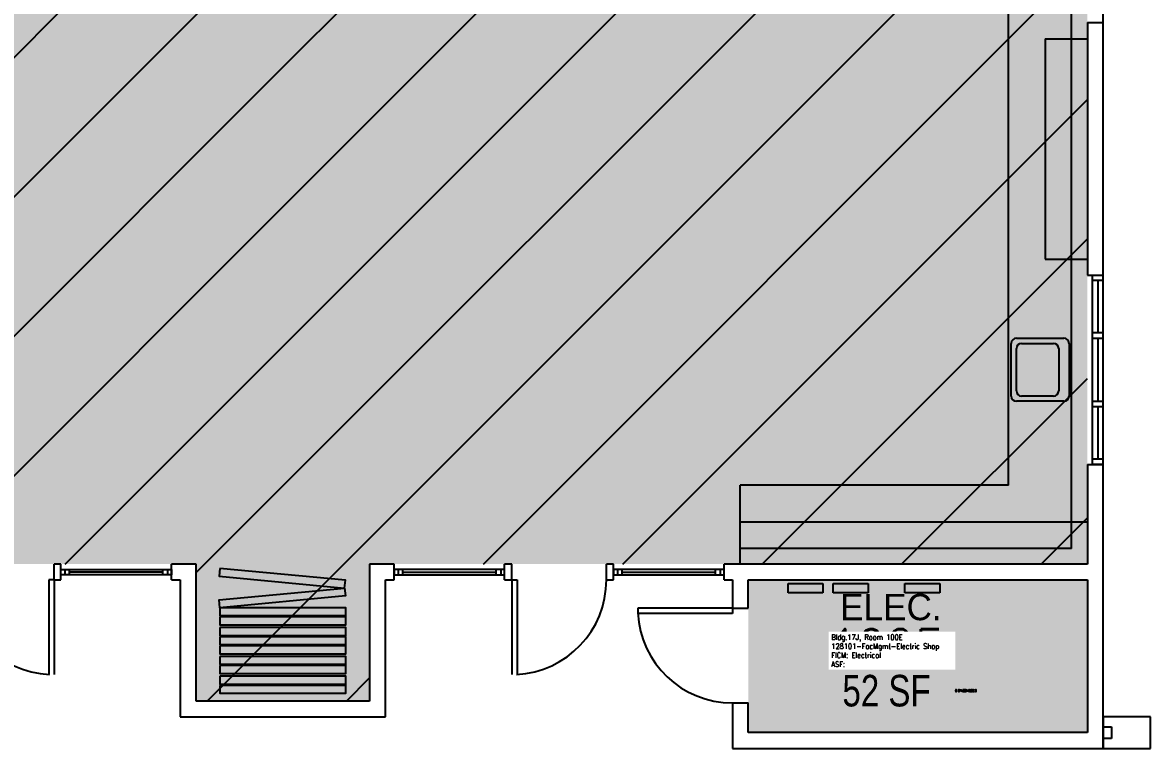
# Model space of a CAD drawing. Header units: inches. Extents: x -216 to 642, y -298 to 996.
# Drawn here: x 213 to 642, y 0 to 276 of the extents above; entities that cross this region are included whole.
import ezdxf
from ezdxf.enums import TextEntityAlignment as Align

# ---------------------------------------------------------------- set-up
doc = ezdxf.new("R2010")
doc.units = ezdxf.units.IN
doc.header["$LTSCALE"] = 50
doc.header["$MEASUREMENT"] = 0
for name, color, linetype in [('A-DOOR', 2, 'CONTINUOUS'), ('A-FLOR', 3, 'CONTINUOUS'), ('A-GLAZ', 1, 'CONTINUOUS'), ('A-GLAZ-SILL', 2, 'CONTINUOUS'), ('A-IDEN-RNUM', 7, 'CONTINUOUS'), ('A-IDEN-SNUM', 4, 'CONTINUOUS'), ('A-IDEN-TEXT', 4, 'CONTINUOUS'), ('A-IDEN-VNUM', 4, 'CONTINUOUS'), ('A-WALL', 5, 'CONTINUOUS'), ('AREA-TEXT', 3, 'CONTINUOUS'), ('Rooms-Capacity', 4, 'CONTINUOUS'), ('Rooms-Category-Color', 7, 'CONTINUOUS'), ('Rooms-College-Color', 7, 'CONTINUOUS'), ('Rooms-Department-Color', 7, 'CONTINUOUS'), ('Rooms-Division-Color', 7, 'CONTINUOUS'), ('Rooms-Information', 7, 'CONTINUOUS')]:
    doc.layers.add(name, color=color, linetype=linetype)
doc.styles.add('AREA', font='arial.ttf', dxfattribs={"width": 0.75, "height": 24})
doc.styles.add('ROOMSNUMBER', font='txt.shx', dxfattribs={"height": 0.03})
doc.styles.add('ROOMVNUMBER', font='simplex.shx', dxfattribs={"width": 0.85})

msp = doc.modelspace()

# ---------------------------------------------------------------- hatches: boundary and pattern name
at = {"layer": 'Rooms-Capacity'}
h = msp.add_hatch(dxfattribs=at)
h.set_pattern_fill('ANSI31', color=256, scale=300, style=0)
h.paths.add_polyline_path([(312, 17.99), (279, 17.99), (279, 70.07), (6, 70.07), (6, 618), (116.77, 618), (116.77, 614.09), (236.76, 614.09), (236.76, 618), (258, 618), (311.77, 618)])
h = msp.add_hatch(dxfattribs=at)
h.set_pattern_fill('ANSI31', color=256, scale=300, style=0)
h.paths.add_polyline_path([(311.77, 618), (386.77, 618), (386.77, 614.09), (506.76, 614.09), (506.76, 618), (618, 618), (618, 70.07), (345, 70.07), (345, 17.99), (312, 17.99)])
at = {"layer": 'Rooms-Category-Color', "true_color": 0xe3f498}
for points in [[(312, 17.99), (279, 17.99), (279, 70.07), (6, 70.07), (6, 618), (116.77, 618), (116.77, 614.09), (236.76, 614.09), (236.76, 618), (258, 618), (311.77, 618)], [(311.77, 618), (386.77, 618), (386.77, 614.09), (506.76, 614.09), (506.76, 618), (618, 618), (618, 70.07), (345, 70.07), (345, 17.99), (312, 17.99)]]:
    msp.add_hatch(color=61, dxfattribs=at).paths.add_polyline_path(points)
at = {"layer": 'Rooms-Category-Color', "true_color": 0xadadad}
msp.add_hatch(color=253, dxfattribs=at).paths.add_polyline_path([(489, 64.07), (618, 64.07), (618, 6), (489, 6)])
at = {"layer": 'Rooms-College-Color', "true_color": 0xe3c5e1}
for points in [[(312, 17.99), (279, 17.99), (279, 70.07), (6, 70.07), (6, 618), (116.77, 618), (116.77, 614.09), (236.76, 614.09), (236.76, 618), (258, 618), (311.77, 618)], [(311.77, 618), (386.77, 618), (386.77, 614.09), (506.76, 614.09), (506.76, 618), (618, 618), (618, 70.07), (345, 70.07), (345, 17.99), (312, 17.99)]]:
    msp.add_hatch(color=254, dxfattribs=at).paths.add_polyline_path(points)
at = {"layer": 'Rooms-College-Color', "true_color": 0xadadad}
msp.add_hatch(color=253, dxfattribs=at).paths.add_polyline_path([(489, 64.07), (618, 64.07), (618, 6), (489, 6)])
at = {"layer": 'Rooms-Department-Color', "true_color": 0xe3c5e1}
for points in [[(312, 17.99), (279, 17.99), (279, 70.07), (6, 70.07), (6, 618), (116.77, 618), (116.77, 614.09), (236.76, 614.09), (236.76, 618), (258, 618), (311.77, 618)], [(311.77, 618), (386.77, 618), (386.77, 614.09), (506.76, 614.09), (506.76, 618), (618, 618), (618, 70.07), (345, 70.07), (345, 17.99), (312, 17.99)]]:
    msp.add_hatch(color=254, dxfattribs=at).paths.add_polyline_path(points)
at = {"layer": 'Rooms-Department-Color', "true_color": 0xacacac}
msp.add_hatch(color=253, dxfattribs=at).paths.add_polyline_path([(489, 64.07), (618, 64.07), (618, 6), (489, 6)])
at = {"layer": 'Rooms-Division-Color', "true_color": 0xe3c5e1}
for points in [[(312, 17.99), (279, 17.99), (279, 70.07), (6, 70.07), (6, 618), (116.77, 618), (116.77, 614.09), (236.76, 614.09), (236.76, 618), (258, 618), (311.77, 618)], [(311.77, 618), (386.77, 618), (386.77, 614.09), (506.76, 614.09), (506.76, 618), (618, 618), (618, 70.07), (345, 70.07), (345, 17.99), (312, 17.99)]]:
    msp.add_hatch(color=254, dxfattribs=at).paths.add_polyline_path(points)
at = {"layer": 'Rooms-Division-Color', "true_color": 0xadadad}
msp.add_hatch(color=253, dxfattribs=at).paths.add_polyline_path([(489, 64.07), (618, 64.07), (618, 6), (489, 6)])

# ---------------------------------------------------------------- linework, layer by layer
at = {"layer": 'A-DOOR', "linetype": 'Continuous'}
for p, q in [((225.03, 64.07), (223.03, 64.07)), ((223.03, 64.07), (223.03, 28.07)), ((225.03, 64.07), (225.03, 28.07)), ((399.07, 64.07), (401.07, 64.07)), ((399.07, 64.07), (399.07, 28.07)), ((401.07, 64.07), (401.07, 28.07)), ((447, 53.31), (447, 51.31)), ((483, 53.31), (447, 53.31)), ((483, 53.31), (483, 51.31)), ((483, 51.31), (447, 51.31))]:
    msp.add_line(p, q, dxfattribs=at)
for centre, start, end in [((225.03, 64.07), 180, 267.217), ((399.07, 64.07), 272.783, 360), ((483, 53.31), 182.783, 270)]:
    msp.add_arc(centre, 36, start, end, dxfattribs=at)
at = {"layer": 'A-FLOR'}
for p, q in [((588, 100.07), (588, 618)), ((612, 76.07), (612, 618)), ((602, 269.79), (602, 186)), ((602, 269.79), (618, 269.79)), ((602, 186), (618, 186)), ((591.01, 156), (609.07, 156)), ((589.04, 133.97), (589.04, 154.03)), ((591.01, 135.94), (591.01, 152.06)), ((592.98, 154.03), (605.14, 154.03)), ((607.1, 152.06), (607.1, 135.94)), ((611.04, 154.03), (611.04, 133.97)), ((605.14, 133.97), (592.98, 133.97)), ((609.07, 132), (591.01, 132)), ((588, 100.07), (486, 100.07)), ((486, 70.07), (486, 100.07)), ((618, 86.07), (486, 86.07)), ((612, 76.07), (486, 76.07)), ((504.15, 59.15), (504.15, 62.76)), ((504.15, 62.76), (517.38, 62.76)), ((517.38, 62.76), (517.38, 59.15)), ((521.35, 59.15), (521.35, 62.76)), ((521.35, 62.76), (534.59, 62.76)), ((534.59, 62.76), (534.59, 59.15)), ((548.62, 59.15), (548.62, 62.76)), ((548.62, 62.76), (561.86, 62.76)), ((561.86, 62.76), (561.86, 59.15)), ((517.38, 59.15), (504.15, 59.15)), ((534.59, 59.15), (521.35, 59.15)), ((561.86, 59.15), (548.62, 59.15)), ((336, 49.99), (336, 50.49)), ((336, 38.99), (336, 39.49)), ((336, 31.49), (336, 31.99)), ((336, 23.99), (336, 24.49)), ((642, 12), (624, 12)), ((624, 12), (624, 0)), ((642, 0), (642, 12)), ((624, 8.23), (627.21, 8.23)), ((627.21, 8.23), (627.21, 3.77)), ((627.21, 3.77), (624, 3.77)), ((624, 0), (642, 0))]:
    msp.add_line(p, q, dxfattribs=at)
for points in [[(288, 68.46), (287.72, 65.47), (335.51, 60.97), (335.79, 63.96)], [(288, 53.49), (287.72, 56.47), (335.51, 60.97), (335.79, 57.99)], [(288, 53.49), (288, 50.49), (336, 50.49), (336, 53.49)], [(288, 49.99), (288, 46.99), (336, 46.99), (336, 49.99)], [(288, 45.99), (288, 42.99), (336, 42.99), (336, 45.99)], [(288, 42.49), (288, 39.49), (336, 39.49), (336, 42.49)], [(288, 38.99), (288, 35.99), (336, 35.99), (336, 38.99)], [(288, 34.99), (288, 31.99), (336, 31.99), (336, 34.99)], [(288, 31.49), (288, 28.49), (336, 28.49), (336, 31.49)], [(288, 27.49), (288, 24.49), (336, 24.49), (336, 27.49)], [(288, 23.99), (288, 20.99), (336, 20.99), (336, 23.99)]]:
    msp.add_lwpolyline(points, close=True, dxfattribs=at)
for centre, start, end in [((591.01, 154.03), 90, 180), ((609.07, 154.03), 360, 90), ((592.98, 152.06), 90, 180), ((605.14, 152.06), 360, 90), ((591.01, 133.97), 180, 270), ((592.98, 135.94), 180, 270), ((605.14, 135.94), 270, 360), ((609.07, 133.97), 270, 360)]:
    msp.add_arc(centre, 1.97, start, end, dxfattribs=at)
at = {"layer": 'A-GLAZ', "linetype": 'Continuous'}
for p, q in [((621.97, 178.03), (621.97, 158.03)), ((621.97, 156.06), (621.97, 131.94)), ((621.97, 129.97), (621.97, 109.97)), ((266.35, 67.07), (230.85, 67.07)), ((357.62, 67.07), (393.12, 67.07)), ((441.08, 67.07), (476.58, 67.07))]:
    msp.add_line(p, q, dxfattribs=at)
at = {"layer": 'A-GLAZ-SILL'}
msp.add_line((624, 276), (624, 348), dxfattribs=at)
at = {"layer": 'A-GLAZ-SILL', "linetype": 'Continuous'}
for p, q in [((620, 180), (623.94, 180)), ((620, 108), (620, 180)), ((620, 178.03), (623.94, 178.03)), ((623.94, 180), (623.94, 108)), ((623.94, 158.03), (620, 158.03)), ((620, 156.06), (623.94, 156.06)), ((623.94, 131.94), (620, 131.94)), ((620, 129.97), (623.94, 129.97)), ((623.94, 109.97), (620, 109.97)), ((623.94, 108), (620, 108)), ((227.6, 66.07), (227.6, 68.07)), ((227.6, 68.07), (269.6, 68.07)), ((269.6, 66.07), (227.6, 66.07)), ((229.1, 68.07), (229.1, 66.07)), ((230.85, 66.07), (230.85, 68.07)), ((266.35, 66.07), (266.35, 68.07)), ((268.1, 68.07), (268.1, 66.07)), ((269.6, 68.07), (269.6, 66.07)), ((396.37, 68.07), (354.37, 68.07)), ((354.37, 68.07), (354.37, 66.07)), ((354.37, 66.07), (396.37, 66.07)), ((355.87, 68.07), (355.87, 66.07)), ((357.62, 66.07), (357.62, 68.07)), ((393.12, 66.07), (393.12, 68.07)), ((394.87, 68.07), (394.87, 66.07)), ((396.37, 66.07), (396.37, 68.07)), ((479.83, 68.07), (437.83, 68.07)), ((437.83, 68.07), (437.83, 66.07)), ((437.83, 66.07), (479.83, 66.07)), ((439.33, 68.07), (439.33, 66.07)), ((441.08, 66.07), (441.08, 68.07)), ((476.58, 66.07), (476.58, 68.07)), ((478.33, 68.07), (478.33, 66.07)), ((479.83, 66.07), (479.83, 68.07))]:
    msp.add_line(p, q, dxfattribs=at)
at = {"layer": 'A-WALL'}
for p, q in [((618, 276), (618, 180)), ((618, 276), (624, 276)), ((624, 180), (624, 276)), ((618, 180), (624, 180)), ((618, 108), (618, 70.07)), ((618, 108), (624, 108)), ((624, 0), (624, 108)), ((227.6, 70.07), (225.03, 70.07)), ((225.03, 64.07), (225.03, 70.07)), ((227.6, 64.07), (227.6, 70.07)), ((279, 70.07), (269.6, 70.07)), ((269.6, 64.07), (269.6, 70.07)), ((279, 17.99), (279, 70.07)), ((345, 70.07), (345, 17.99)), ((351, 70.07), (345, 70.07)), ((354.37, 70.07), (351, 70.07)), ((354.37, 64.07), (354.37, 70.07)), ((399.07, 70.07), (396.37, 70.07)), ((396.37, 64.07), (396.37, 70.07)), ((399.07, 64.07), (399.07, 70.07)), ((437.83, 70.07), (435.07, 70.07)), ((435.07, 64.07), (435.07, 70.07)), ((437.83, 64.07), (437.83, 70.07)), ((618, 70.07), (479.83, 70.07)), ((479.83, 64.07), (479.83, 70.07)), ((225.03, 64.07), (227.6, 64.07)), ((269.6, 64.07), (273, 64.07)), ((273, 64.07), (273, 11.99)), ((351, 11.99), (351, 64.07)), ((351, 64.07), (354.37, 64.07)), ((396.37, 64.07), (399.07, 64.07)), ((435.07, 64.07), (437.83, 64.07)), ((479.83, 64.07), (483, 64.07)), ((483, 64.07), (483, 53.31)), ((489, 64.07), (618, 64.07)), ((489, 53.31), (489, 64.07)), ((618, 64.07), (618, 6)), ((483, 53.31), (489, 53.31)), ((345, 17.99), (279, 17.99)), ((483, 17.31), (483, 0)), ((483, 17.31), (489, 17.31)), ((489, 6), (489, 17.31)), ((273, 11.99), (351, 11.99)), ((618, 6), (489, 6)), ((483, 0), (624, 0))]:
    msp.add_line(p, q, dxfattribs=at)

# ---------------------------------------------------------------- texts
at = {"layer": 'A-IDEN-RNUM', "style": 'ROOMSNUMBER'}
msp.add_text('0100-E0', height=1, rotation=360, dxfattribs=at).set_placement((571.83, 21.97), align=Align.MIDDLE_CENTER)
at = {"layer": 'A-IDEN-SNUM', "style": 'ROOMSNUMBER'}
msp.add_text('017J0100E0', height=1, rotation=360, dxfattribs=at).set_placement((571.83, 21.97), align=Align.MIDDLE_CENTER)
at = {"layer": 'A-IDEN-TEXT'}
msp.add_text('ELEC.', height=10, rotation=360, dxfattribs=at).set_placement((543.28, 53.76), align=Align.MIDDLE_CENTER)
at = {"layer": 'A-IDEN-VNUM', "style": 'ROOMVNUMBER', "width": 0.85}
msp.add_text('10OE', height=14.4, rotation=360, dxfattribs=at).set_placement((541.33, 38.17), align=Align.MIDDLE_CENTER)
at = {"layer": 'AREA-TEXT', "style": 'AREA', "width": 0.75}
msp.add_text('52 SF', height=12, dxfattribs=at).set_placement((541.62, 21.97), align=Align.MIDDLE_CENTER)

# ---------------------------------------------------------------- next in the draw order: texts
at = {"layer": 'Rooms-Information', "insert": (520.63, 30.97), "char_height": 2.0571, "width": 46.08, "attachment_point": 7, "rotation": 360, "style": 'ROOMVNUMBER', "bg_fill": 3, "box_fill_scale": 1.5, "bg_fill_color": 256, "bg_fill_true_color": 13158600, "bg_fill_transparency": 0}
msp.add_mtext('Bldg.17J, Room 100E^M^J128101-FacMgmt-Electric Shop^M^JFICM: Electrical^M^JASF: ', dxfattribs=at)

doc.saveas('drawing.dxf')
